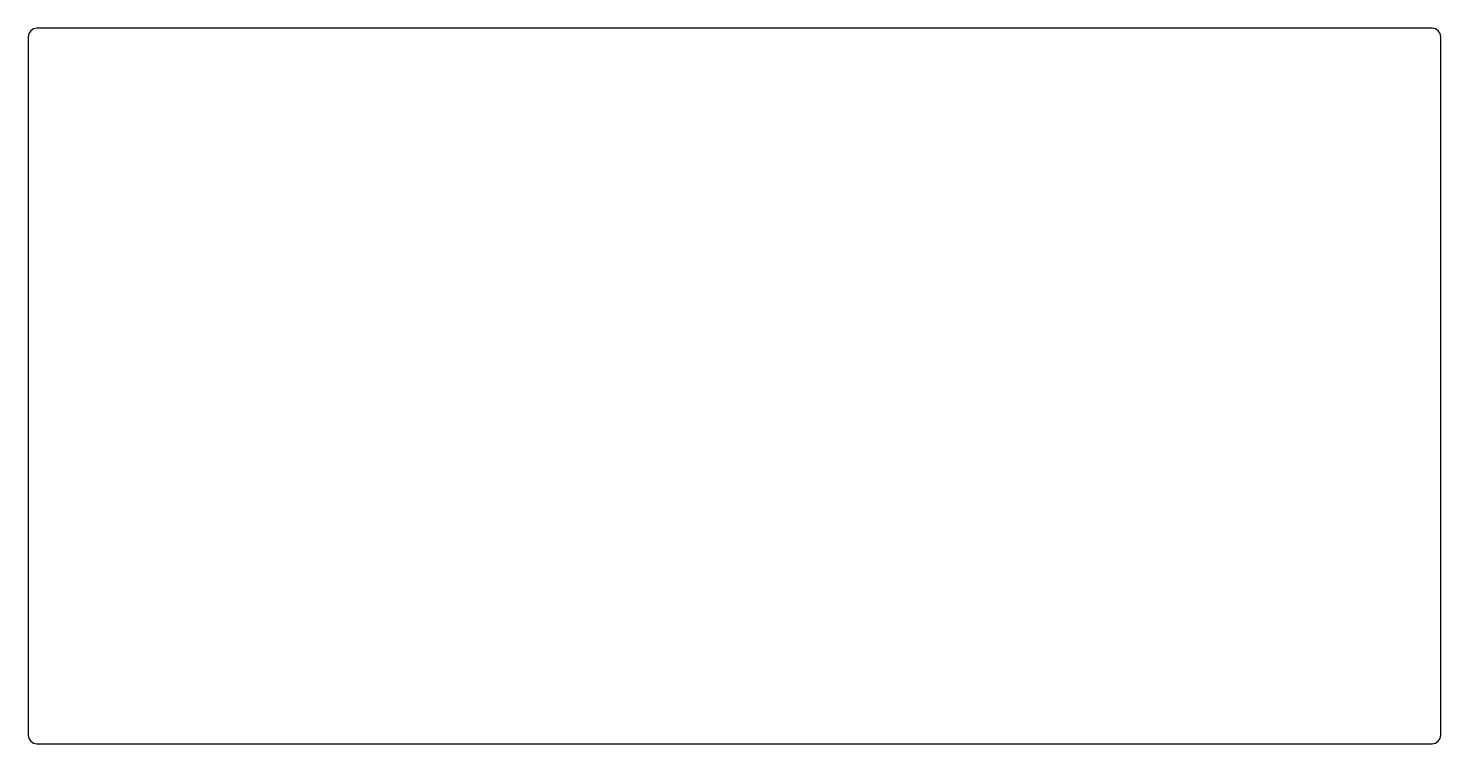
# Model space of a CAD drawing. Extents: x 1 to 163, y 377 to 459.
import ezdxf

# ---------------------------------------------------------------- set-up
doc = ezdxf.new("R2010")
doc.units = 0
doc.layers.add('CUT', color=1, linetype='CONTINUOUS')

msp = doc.modelspace()

# ---------------------------------------------------------------- linework, layer by layer
at = {"layer": 'CUT'}
msp.add_lwpolyline([(2, 377), (162, 377, 0.414214), (163, 378), (163, 458, 0.414214), (162, 459), (2, 459, 0.414214), (1, 458), (1, 378, 0.414214)], format="xyb", close=True, dxfattribs=at)

doc.saveas('drawing.dxf')
